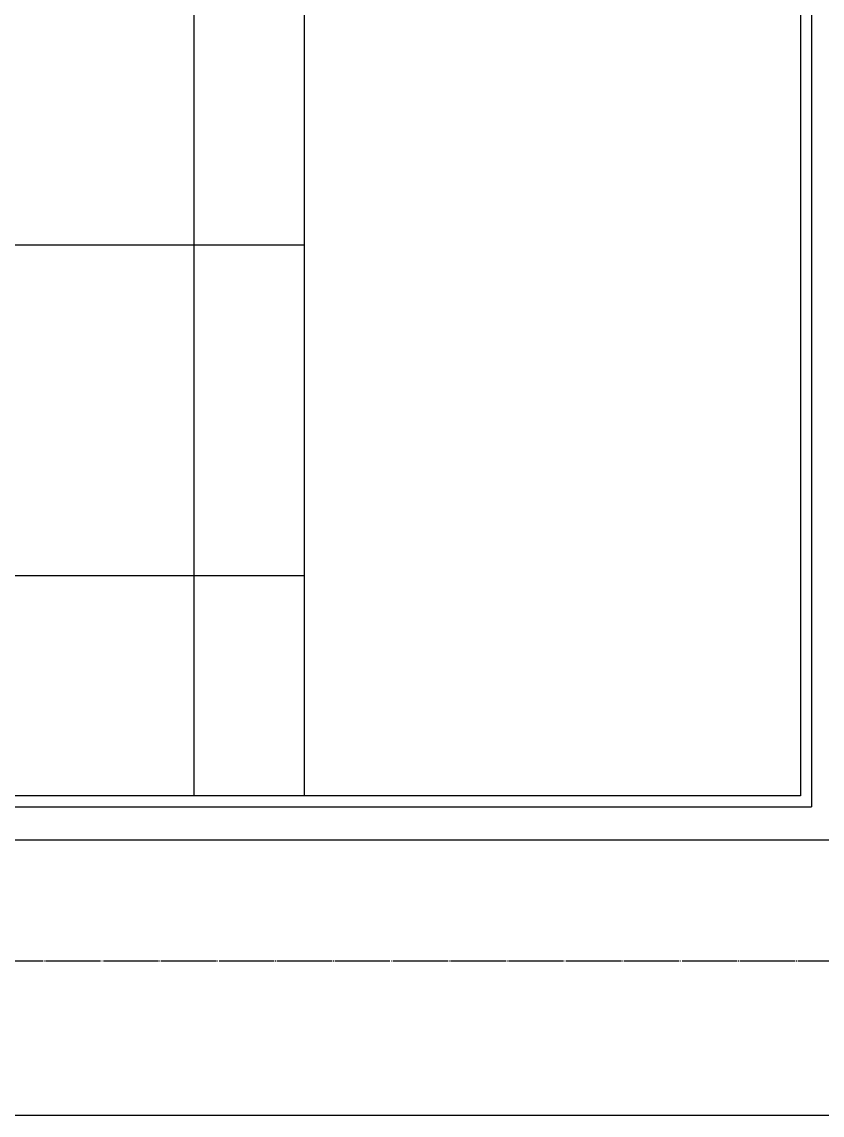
# Model space of a CAD drawing. Header units: millimetres. Extents: x 18456 to 179493, y -203649 to 469211.
# Drawn here: x 149022 to 149748, y 67901 to 68894 of the extents above; entities that cross this region are included whole.
import ezdxf

# ---------------------------------------------------------------- set-up
doc = ezdxf.new("R2010")
doc.units = ezdxf.units.MM
doc.linetypes.add('X-평면도(기본형)$0$CEN', pattern=[52.5, 50, -1, 0.5, -1])
for name, color, linetype, true_color in [('X-평면도(기본형)$0$CEN', 1, 'X-평면도(기본형)$0$CEN', 0xff0000), ('X-평면도(기본형)$0$FIN', 9, 'Continuous', 0x808080), ('X-평면도(기본형)$0$FUR', 6, 'Continuous', 0xff00ff), ('X-평면도(기본형)$0$MC', 7, 'Continuous', 0x7f7fff), ('X-평면도(기본형)$0$TIL', 5, 'Continuous', 0x0000ff), ('X-평면도(기본형)$0$W1', 2, 'Continuous', 0xffff00)]:
    doc.layers.add(name, color=color, linetype=linetype, true_color=true_color)

# ---------------------------------------------------------------- blocks, each defined once
blk = doc.blocks.new('X-평면도(기본형)$0$BA23502100')
at = {"layer": 'X-평면도(기본형)$0$FUR'}
blk.add_line((0, 450), (1180, 450), dxfattribs=at)
at = {"layer": 'X-평면도(기본형)$0$MC'}
blk.add_lwpolyline([(500, 2350), (1700, 2350), (1700, 1450), (2100, 1450), (2100, 0), (0, 0), (0, 1450), (500, 1450)], close=True, dxfattribs=at)
at = {"layer": 'X-평면도(기본형)$0$TIL'}
for p, q in [((500, 815.77), (500, 450)), ((200, 799.91), (200, 450)), ((0, 550), (1180, 550))]:
    blk.add_line(p, q, dxfattribs=at)

msp = doc.modelspace()

# ---------------------------------------------------------------- linework, layer by layer
at = {"layer": 'X-평면도(기본형)$0$CEN'}
msp.add_line((144213.63, 68041.08), (150128.63, 68041.08), dxfattribs=at)
at = {"layer": 'X-평면도(기본형)$0$FIN'}
for p in [(149738.63, 70301.08), (148268.63, 68181.08)]:
    msp.add_line(p, (149738.63, 68181.08), dxfattribs=at)
at = {"layer": 'X-평면도(기본형)$0$W1'}
for p, q in [((147568.63, 68151.08), (149768.63, 68151.08)), ((147568.63, 67901.08), (150018.63, 67901.08))]:
    msp.add_line(p, q, dxfattribs=at)

# ---------------------------------------------------------------- block references
at = {"layer": 'X-평면도(기본형)$0$TIL', "rotation": 90.00000000000001}
msp.add_blockref('X-평면도(기본형)$0$BA23502100', (149728.63, 68191.08), dxfattribs=at)

doc.saveas('drawing.dxf')
